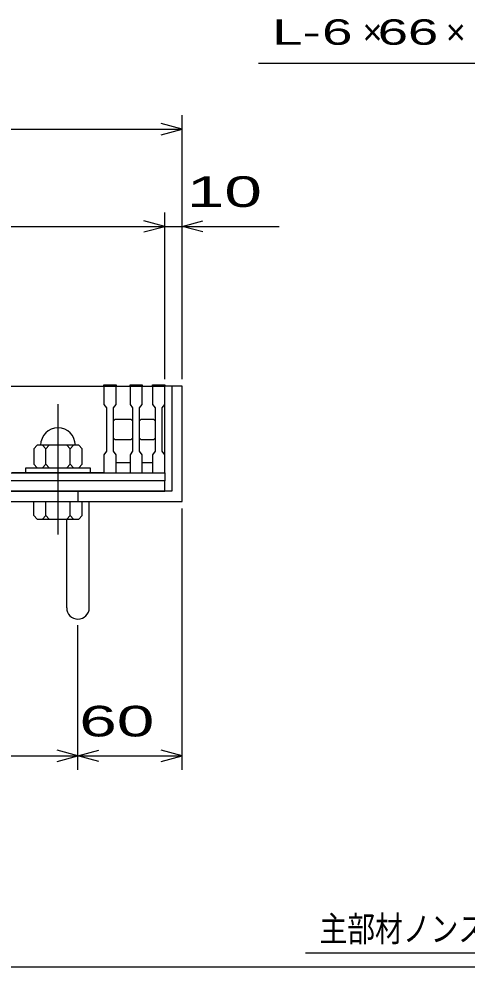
# Model space of a CAD drawing. Units: millimetres, scale not verified. Extents: x -1456 to 1385, y -1026 to 843.
# Drawn here: x -314 to -56, y -917 to -371 of the extents above; entities that cross this region are included whole.
import ezdxf
from ezdxf.enums import TextEntityAlignment as Align

# ---------------------------------------------------------------- set-up
doc = ezdxf.new("R2010")
doc.units = ezdxf.units.MM
doc.header["$LTSCALE"] = 8
doc.linetypes.add('CHAIN', pattern=[18.5, 12, -1.5, 3.5, -1.5])
for name, color, linetype, lineweight in [('0_2', 150, 'Continuous', 25), ('16', 3, 'Continuous', 25), ('19', 6, 'Continuous', 25), ('22', 4, 'Continuous', 25), ('32', 4, 'Continuous', 25)]:
    doc.layers.add(name, color=color, linetype=linetype, lineweight=lineweight)
doc.styles.add('ベクトル', font='')
doc.styles.get('ベクトル').set_extended_font_data('ベクトル')

msp = doc.modelspace()

# ---------------------------------------------------------------- linework, layer by layer
at = {"layer": '0_2'}
msp.add_line((1384.8, -917.2), (-1383.2, -917.2), dxfattribs=at)
at = {"layer": '16'}
for p, q in [((-670, -582.7), (-230, -582.7)), ((-318, -582.7), (-265, -582.7)), ((-265, -582.7), (-265, -582)), ((-265, -582), (-258, -582)), ((-265, -582.7), (-265, -593.2)), ((-258, -582.7), (-265, -582.7)), ((-258, -582), (-258, -582.7)), ((-258, -593.2), (-258, -582.7)), ((-250, -582.7), (-250, -582)), ((-250, -582), (-243, -582)), ((-250, -582.7), (-250, -593.2)), ((-243, -582.7), (-250, -582.7)), ((-243, -582), (-243, -582.7)), ((-243, -593.2), (-243, -582.7)), ((-237, -582.7), (-237, -582)), ((-237, -582), (-230, -582)), ((-237, -582.7), (-237, -593.2)), ((-230, -582.7), (-237, -582.7)), ((-230, -582), (-230, -582.7)), ((-230, -593.2), (-230, -582.7)), ((-230, -626.7), (-230, -582.7)), ((-265, -593.2), (-263.5, -595.2)), ((-259.5, -595.2), (-258, -593.2)), ((-250, -593.2), (-248.5, -595.2)), ((-244.5, -595.2), (-243, -593.2)), ((-237, -593.2), (-235.5, -595.2)), ((-231.5, -595.2), (-230, -593.2)), ((-263.5, -595.2), (-263.5, -620.2)), ((-259.5, -620.2), (-259.5, -595.2)), ((-248.5, -595.2), (-248.5, -620.2)), ((-244.5, -620.2), (-244.5, -595.2)), ((-235.5, -595.2), (-235.5, -620.2)), ((-231.5, -620.2), (-231.5, -595.2)), ((-259.5, -602.7), (-258.5, -601.7)), ((-258.5, -601.7), (-249.5, -601.7)), ((-249.5, -601.7), (-248.5, -602.7)), ((-244.5, -602.7), (-243.5, -601.7)), ((-243.5, -601.7), (-236.5, -601.7)), ((-236.5, -601.7), (-235.5, -602.7)), ((-303.5, -616.7), (-305.5, -618.7)), ((-279.5, -616.7), (-303.5, -616.7)), ((-298.5, -618.7), (-300.5, -616.7)), ((-296.5, -616.7), (-298.5, -618.7)), ((-284.5, -618.7), (-286.5, -616.7)), ((-282.5, -616.7), (-284.5, -618.7)), ((-277.5, -618.7), (-279.5, -616.7)), ((-258.5, -613.7), (-259.5, -612.7)), ((-249.5, -613.7), (-258.5, -613.7)), ((-248.5, -612.7), (-249.5, -613.7)), ((-243.5, -613.7), (-244.5, -612.7)), ((-236.5, -613.7), (-243.5, -613.7)), ((-235.5, -612.7), (-236.5, -613.7)), ((-305.5, -618.7), (-305.5, -627.7)), ((-298.5, -627.7), (-298.5, -618.7)), ((-284.5, -627.7), (-284.5, -618.7)), ((-277.5, -627.7), (-277.5, -618.7)), ((-263.5, -620.2), (-265, -622.2)), ((-265, -622.2), (-265, -632.7)), ((-258, -622.2), (-259.5, -620.2)), ((-258, -632.7), (-258, -622.2)), ((-248.5, -620.2), (-250, -622.2)), ((-250, -622.2), (-250, -632.7)), ((-243, -622.2), (-244.5, -620.2)), ((-243, -632.7), (-243, -622.2)), ((-235.5, -620.2), (-237, -622.2)), ((-237, -622.2), (-237, -632.7)), ((-230, -622.2), (-231.5, -620.2)), ((-230, -632.7), (-230, -622.2)), ((-305.5, -627.7), (-303.5, -629.7)), ((-300.5, -629.7), (-298.5, -627.7)), ((-298.5, -627.7), (-296.5, -629.7)), ((-286.5, -629.7), (-284.5, -627.7)), ((-284.5, -627.7), (-282.5, -629.7)), ((-279.5, -629.7), (-277.5, -627.7)), ((-258, -626.7), (-250, -626.7)), ((-243, -626.7), (-237, -626.7)), ((-670, -632.7), (-230, -632.7)), ((-265, -632.7), (-318, -632.7)), ((-310, -632.7), (-310, -629.7)), ((-310, -629.7), (-273, -629.7)), ((-273, -632.7), (-310, -632.7)), ((-273, -629.7), (-273, -632.7)), ((-265, -632.7), (-258, -632.7)), ((-250, -632.7), (-243, -632.7)), ((-237, -632.7), (-230, -632.7)), ((-230, -632.7), (-230, -637.2)), ((-230, -637.2), (-670, -637.2)), ((-230, -643.2), (-230, -637.2)), ((-670, -643.2), (-230, -643.2))]:
    msp.add_line(p, q, dxfattribs=at)
at = {"layer": '16', "linetype": 'CHAIN'}
msp.add_line((-291.5, -593.1), (-291.5, -668.1), dxfattribs=at)
at = {"layer": '16'}
msp.add_arc((-291.5, -616.7), 10, 0, 180, dxfattribs=at)
at = {"layer": '19'}
for p, q in [((-220, -582.7), (-230, -582.7)), ((-226, -582.7), (-226, -643.2)), ((-220, -649.2), (-220, -582.7)), ((-226, -643.2), (-1134, -643.2)), ((-280, -643.2), (-280, -649.2)), ((-1140, -649.2), (-220, -649.2)), ((-305.5, -657.2), (-305.5, -649.2)), ((-305.5, -649.2), (-277.5, -649.2)), ((-298.5, -657.2), (-298.5, -649.2)), ((-284.5, -657.2), (-284.5, -649.2)), ((-277.5, -657.2), (-277.5, -649.2)), ((-273.5, -710.31), (-273.5, -649.2)), ((-303.5, -659.2), (-305.5, -657.2)), ((-303.5, -659.2), (-279.5, -659.2)), ((-300.5, -659.2), (-298.5, -657.2)), ((-296.5, -659.2), (-298.5, -657.2)), ((-286.5, -659.2), (-284.5, -657.2)), ((-286.5, -710.31), (-286.5, -659.2)), ((-282.5, -659.2), (-284.5, -657.2)), ((-277.5, -657.2), (-279.5, -659.2))]:
    msp.add_line(p, q, dxfattribs=at)
msp.add_arc((-280, -710.31), 6.5, 180, 0, dxfattribs=at)
at = {"layer": '22'}
for p, q in [((-176, -396.8), (-16, -396.8)), ((-220, -578.7), (-220, -426.7)), ((-1140, -434.7), (-220, -434.7)), ((-220, -434.7), (-232, -431.5)), ((-232, -437.9), (-220, -434.7)), ((-230, -578.7), (-230, -482.7)), ((-220, -578.7), (-220, -482.7)), ((-670, -490.7), (-230, -490.7)), ((-230, -490.7), (-242, -487.5)), ((-242, -493.9), (-230, -490.7)), ((-230, -490.7), (-220, -490.7)), ((-220, -490.7), (-208, -487.5)), ((-208, -493.9), (-220, -490.7)), ((-220, -490.7), (-164, -490.7)), ((-220, -803.6), (-220, -653.2)), ((-280, -803.6), (-280, -720.4)), ((-1080, -795.6), (-280, -795.6)), ((-280, -795.6), (-292, -792.4)), ((-292, -798.8), (-280, -795.6)), ((-280, -795.6), (-268, -792.4)), ((-268, -798.8), (-280, -795.6)), ((-280, -795.6), (-220, -795.6)), ((-220, -795.6), (-232, -792.4)), ((-232, -798.8), (-220, -795.6))]:
    msp.add_line(p, q, dxfattribs=at)
at = {"layer": '32'}
msp.add_line((55.2, -909.2), (-148.8, -909.2), dxfattribs=at)

# ---------------------------------------------------------------- texts
at = {"layer": '22', "color": 2, "style": 'ベクトル'}
for s, height, width, p in [('L-', 14.66, 1.6, (-168, -378.8)), (' 6 ', 14.66, 1.6, (-148, -378.8)), (' 66 ', 14.66, 1.6, (-116, -378.8)), (' 10 ', 17.6, 1.65, (-228, -470.7)), (' 60 ', 17.6, 1.65, (-290, -775.6))]:
    msp.add_text(s, height=height, dxfattribs=dict(at, width=width)).set_placement(p, align=Align.MIDDLE_LEFT)
for p in [(-116, -378.8), (-68, -378.8)]:
    msp.add_text('×', height=14.66, dxfattribs=at).set_placement(p, align=Align.MIDDLE_LEFT)
at = {"layer": '32', "color": 2, "style": 'ベクトル', "width": 0.8}
msp.add_text('主部材ノンスリップ部詳細', height=14.66, dxfattribs=at).set_placement((-140.8, -895.2), align=Align.MIDDLE_LEFT)

doc.saveas('drawing.dxf')
